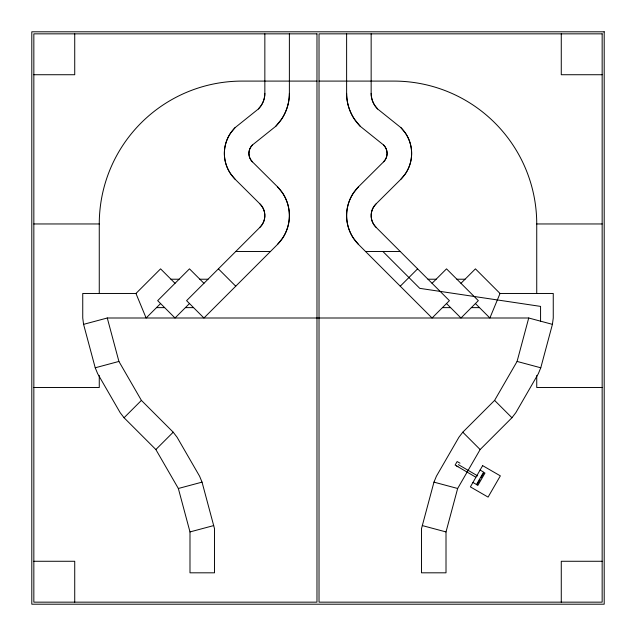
<?xml version="1.0" encoding="UTF-8"?>
<svg xmlns="http://www.w3.org/2000/svg" width="636" height="636" viewBox="0 0 636 636"><rect width="100%" height="100%" fill="white"/><g stroke="black" fill="none" stroke-linecap="round" stroke-linejoin="round"><path stroke-width="0.95" d="M552.422 324.352L528.723 318L517.084 361.439L494.593 400.394L462.793 432.194L458.898 437.274L436.407 476.221L433.959 482.136L421.485 528.699L421.485 572.813L446.011 572.813L446.011 531.927L457.65 488.488L480.14 449.541L511.94 417.741L515.844 412.653L538.326 373.706L540.775 367.791L552.422 324.352L553.256 318L553.256 293.466L500.039 293.466L475.426 268.853L460.973 283.306M500.039 293.466L489.879 318L475.426 303.547M480.005 479.647L476.936 484.958L477.819 485.467L484.974 473.073L484.091 472.564L481.023 477.875M264.846 33.843L264.846 93.357A22.467 22.236 0 0 1 261.126 105.624L258.383 108.971L235.026 127.693L230.502 133.202A37.055 36.673 0 0 0 230.51 173.636L235.026 179.153L260.045 204.013A16.393 16.393 0 0 1 260.045 227.203L186.594 300.653L203.941 318L277.391 244.55L282.479 238.341A41.674 41.253 0 0 0 282.479 192.875L277.391 186.666L252.405 161.83A11.853 11.853 0 0 1 252.373 145.04L275.73 126.318L281.525 119.25A47.438 46.953 0 0 0 289.38 93.357L289.38 33.843M346.62 33.843L346.62 93.357A47.438 46.953 0 0 0 354.475 119.258L360.27 126.318L383.627 145.04A11.853 11.853 0 0 1 383.627 161.806L358.609 186.666L353.521 192.867A41.674 41.253 0 0 0 353.521 238.341L358.609 244.55L432.059 318L449.406 300.653L375.956 227.203A16.393 16.393 0 0 1 375.956 204.013L400.974 179.153L405.498 173.636A37.055 36.673 0 0 0 405.49 133.21L400.974 127.693L377.617 108.971L374.874 105.624A22.467 22.236 0 0 1 371.154 93.357L371.154 33.843M83.578 324.352L107.277 318L118.916 361.439L141.407 400.394L173.207 432.194L177.102 437.274L199.593 476.221L202.041 482.136L214.515 528.699L214.515 572.813L189.989 572.813L189.989 531.927L178.35 488.488L155.86 449.541L124.06 417.741L120.156 412.653L97.674 373.706L95.225 367.791L83.578 324.352L82.744 318L82.744 293.466L135.961 293.466L160.574 268.853L175.027 283.306M160.574 303.547L146.121 318L135.961 293.466M189.48 303.547L175.027 318L157.68 300.653L189.48 268.853L203.941 283.306M124.06 417.741L141.407 400.394M155.86 449.541L173.207 432.194M400.259 286.2L417.606 268.853M432.059 283.306L446.52 268.853L478.32 300.653L460.973 318L446.52 303.547M95.225 367.791L118.916 361.439M178.35 488.488L202.041 482.136M189.989 531.927L213.68 525.582M33.843 74.73L74.73 74.73L74.73 33.843M602.157 74.73L561.27 74.73L561.27 33.843M317.014 81.09L242.133 81.09A142.869 142.869 0 0 0 99.264 223.959L99.264 293.252M318.986 81.09L393.867 81.09A142.869 142.869 0 0 1 536.736 223.959L536.736 293.252M33.843 223.959L99.264 223.959M536.736 223.959L602.157 223.959M235.741 251.506L270.435 251.506M365.565 251.506L400.259 251.506M170.941 279.22L179.114 279.22M199.847 279.22L208.028 279.22M427.972 279.22L436.153 279.22M456.887 279.22L465.059 279.22M156.488 307.633L164.66 307.633M185.394 307.633L193.575 307.633M442.425 307.633L450.606 307.633M471.34 307.633L479.512 307.633M107.198 318L528.802 318M33.843 387.507L99.264 387.507L99.264 375.59M602.157 387.507L536.736 387.507L536.736 375.59M33.843 561.27L74.73 561.27L74.73 602.157M602.157 561.27L561.27 561.27L561.27 602.157M517.084 361.439L540.775 367.791M433.959 482.136L457.65 488.488M422.32 525.582L446.011 531.927M480.093 470.068L483.63 472.111L476.475 484.505L472.938 482.462M459.987 463.183L457.157 461.545L455.114 465.083L457.944 466.721M458.389 464.622L477.668 475.911M456.529 465.902L475.808 477.191M252.373 161.806L252.405 161.83A12.052 11.925 0 0 1 252.381 145.04M382.912 251.506L419.752 288.346L540.568 306.401L540.568 321.172M494.593 400.394L511.94 417.741M462.793 432.194L480.14 449.541M218.394 268.853L235.741 286.2M260.037 204.021A16.663 16.488 0 0 1 260.037 227.195M277.391 186.666A40.927 40.927 0 0 1 277.391 244.55M289.38 93.357A46.611 46.611 0 0 1 275.73 126.318M264.846 93.357A22.077 22.077 0 0 1 258.383 108.971M235.026 179.153A36.387 36.387 0 0 1 235.026 127.693M383.619 145.04A12.052 11.925 0 0 1 383.619 161.798M375.963 227.195A16.663 16.488 0 0 1 375.963 204.021M358.609 244.55A40.927 40.927 0 0 1 358.609 186.666M360.27 126.318A46.611 46.611 0 0 1 346.62 93.357M377.617 108.971A22.077 22.077 0 0 1 371.154 93.357M400.974 127.693A36.387 36.387 0 0 1 400.974 179.153M482.645 465.639L470.386 486.882L488.082 497.106L500.349 475.863L482.645 465.639M604.2 31.8L31.8 31.8L31.8 604.2L604.2 604.2L604.2 31.8M316.974 33.843L33.843 33.843L33.843 602.157L316.974 602.157L316.974 33.843M602.157 33.843L319.026 33.843L319.026 602.157L602.157 602.157L602.157 33.843"/></g></svg>
